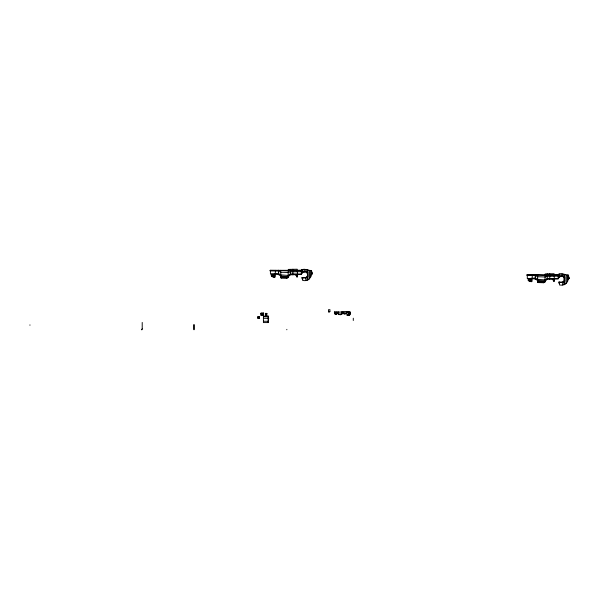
<?xml version="1.0" encoding="UTF-8"?>
<svg xmlns="http://www.w3.org/2000/svg" width="599" height="599" viewBox="0 0 599 599"><rect width="100%" height="100%" fill="white"/><g stroke="black" fill="none" stroke-linecap="round" stroke-linejoin="round"><path stroke-width="0.9" d="M302.675 277.554L302.675 280.497C306.703 281.418 310.956 279.082 311.323 274.739L312.169 273.691L311.323 270.501C308.23 270.696 305.415 268.502 302.151 269.557L301.297 270.194L297.201 270.306L270.059 270.336L278.453 270.441L278.453 274.552L280.774 276.042L281.201 278.063L286.479 278.228L288.014 277.651L288.306 269.415L297.201 269.213L297.553 276.993L296.64 276.993L296.288 274.716M563.973 274.065L563.973 280.983L562.693 281.987L559.548 282.077L559.548 284.997C563.584 285.918 567.837 283.589 568.204 279.246L569.05 278.191L568.204 275.008C565.112 275.196 562.296 273.002 559.032 274.057L558.178 274.701L554.075 274.806L526.94 274.844L535.334 274.941L535.334 279.052L537.655 280.549L538.082 282.571L543.353 282.735L544.895 282.151L545.187 273.915L554.075 273.721L554.434 281.5L553.513 281.5L553.162 279.216M329.877 311.547L329.974 309.698L328.469 309.698L328.469 312.079L329.585 312.079L329.877 311.547L328.469 311.547M268.517 321.266L268.367 316.122L263.418 316.122L263.418 322.584L268.105 322.584L268.517 321.266L263.418 321.266M307.1 280.28L307.467 274.222L307.1 272.957L305.812 271.931L302.675 272.47L301.297 274.013L290.358 273.9L288.306 275.443L280.774 274.874L278.453 273.518M271.489 274.125L271.325 275.353C271.28 276.745 273.668 277.21 274.881 277.142L275.51 270.336M528.37 278.625L528.206 279.853C528.153 281.245 530.549 281.71 531.762 281.642L532.384 274.844M334.804 313.726L336.196 314.325L336.443 312.057L341.46 312.049M142.21 328.888L141.911 329.787L141.439 329.712L142.21 328.888L142.21 322.442M338.502 312.049L338.502 314.557L340.741 314.685L341.46 314.198L341.46 311.862C343.541 312.438 350.969 310.222 350.49 313.524L349.749 314.932L347.091 315.441L347.091 314.468L348.828 314.101L348.828 311.794M259.075 318.436L259.075 316.586L257.81 316.586L257.81 318.436L259.075 318.436L259.075 316.586M301.297 274.013L302.151 272.268C303.865 270.681 306.658 271.1 307.998 272.957L307.1 272.957L307.1 269.557M558.178 278.52L559.032 276.768C560.746 275.188 563.532 275.6 564.879 277.464L563.973 277.464L562.693 276.431L561.113 276.364L559.548 276.97L558.178 278.52L547.239 278.4L545.187 279.943L537.655 279.374L535.326 278.056L527.307 278.625L527.307 274.844M301.297 270.194L301.297 274.499L290.358 274.821L286.479 278.228L286.479 276.753M558.178 274.701L558.178 279.007L547.239 279.321L543.353 282.735L543.353 281.26M346.559 313.247L347.705 312.566L348.828 312.94M346.559 311.794L346.559 313.442L338.502 314.198M286.479 278.228L288.306 276.753L280.774 276.042M543.353 282.735L545.187 281.26L537.655 280.549M301.993 277.569L305.812 277.479L307.1 276.476L307.998 276.476L305.812 277.943L302.675 278.033L301.993 277.569L301.993 278.737L302.675 279.097M270.426 270.336L270.426 274.125L278.453 273.556M295.195 274.716L297.239 275.203M552.068 279.216L554.12 279.711M281.201 277.651L288.014 277.651M538.082 282.151L544.895 282.151L543.353 282.077M311.323 271.28L311.794 271.28M311.323 272.657L312.079 272.657M311.323 273.691L312.169 273.691M311.323 274.207L311.982 274.207M307.467 274.222L307.998 274.222M271.549 274.739L272.425 274.739M272.425 275.353L272.972 275.353M307.467 275.533L307.998 275.533M271.235 275.645L271.699 275.645M568.204 275.78L568.676 275.78M296.43 276.102L297.366 276.102M280.774 276.753L288.306 276.753M568.204 277.157L568.953 277.157M568.204 278.191L569.05 278.191M564.34 278.722L564.879 278.722M568.204 278.715L568.863 278.715M529.299 279.853L529.845 279.853M564.34 280.033L564.879 280.033M528.108 280.145L528.58 280.145M553.304 280.602L554.24 280.602M537.655 281.26L545.187 281.26M559.548 283.597L558.874 283.237L558.874 282.077L559.548 282.077M336.443 312.057L334.302 312.057L336.443 312.251M260.909 313.412L263.627 313.412M265.477 313.449L266.84 313.449L266.862 315.628L265.477 315.628L265.477 313.344L266.84 313.449M265.477 313.636L266.862 313.636M344.59 313.502L345.091 314.273L344.365 313.509M338.675 313.891L334.452 313.322L334.452 312.057M261.299 314.288L263.246 314.288M261.299 314.482L263.246 314.482M265.477 314.505L266.473 314.505M338.675 314.497L341.348 314.497M347.091 314.468L347.091 314.977M265.477 314.7L266.473 314.7M263.418 316.714L268.614 316.714M257.81 316.961L259.27 316.961M257.81 317.994L259.27 317.994M263.418 318.301L268.779 318.301M532.384 278.625L535.334 279.052L535.334 274.694M275.51 274.125L278.453 274.552L278.453 270.194M535.334 274.941L545.187 275.405L558.178 275.098L559.032 274.057L559.032 277.517M278.453 270.441L288.306 270.905L301.297 270.598L302.151 269.557L302.151 273.009M538.082 282.571L537.655 282.339L537.655 274.806M281.201 278.063L280.774 277.831L280.774 270.306M558.874 282.077L559.548 282.533L562.693 282.451L564.879 280.983L563.973 280.983L563.973 284.787M559.032 276.768L558.178 276.161L547.239 276.341L545.187 276.993L537.655 276.738L535.326 275.577L526.985 275.42L526.94 275.031M302.151 272.268L301.297 271.654L290.358 271.834L288.306 272.493L280.774 272.238L278.453 271.07L270.104 270.92L270.059 270.531M552.847 279.733L552.6 279.231M295.973 275.226L295.719 274.731M344.964 313.681L344.949 311.794M567.597 275.098L567.597 281.305M566.325 275.098L566.325 283.462M564.879 274.499L564.879 284.42M562.693 273.9L562.693 276.431M562.693 281.964L562.693 284.989M561.113 273.9L561.113 276.364M559.548 274.057L559.548 276.97M549.77 273.721L549.77 279.321M547.239 273.863L547.239 279.321M531.762 278.625L531.762 281.642M531.133 278.625L531.133 281.642M530.669 278.625L530.669 281.62M529.845 278.625L529.845 281.395M529.299 278.625L529.299 281.081M528.58 278.625L528.58 280.669M353.283 318.226L353.283 320.502M350.49 312.109L350.49 313.524M350.25 312.146L350.25 313.928M349.749 312.146L349.749 314.932M349.18 311.944L349.18 315.254M348.828 314.101L348.828 315.373M348.326 311.742L348.326 312.588M348.326 314.438L348.326 315.441M347.705 311.742L347.705 312.566M347.091 311.794L347.091 312.768M346.888 311.794L346.888 312.948M343.257 311.794L343.257 313.547M342.269 311.847L342.269 313.547M340.741 314.198L340.741 314.685M338.675 312.057L338.675 314.632M337.596 312.004L337.596 313.464M336.196 313.322L336.196 314.325M335.949 313.322L335.949 314.325M335.769 313.322L335.769 314.318M335.447 313.322L335.447 314.243M335.23 313.322L335.23 314.138M334.946 313.322L334.946 313.996M310.724 270.598L310.724 276.805M309.443 270.598L309.443 278.962M307.998 269.999L307.998 279.92M305.812 269.4L305.812 271.931M305.812 277.464L305.812 280.489M304.232 269.4L304.232 271.856M302.675 269.557L302.675 272.47M292.889 269.213L292.889 274.821M290.358 269.363L290.358 274.821M286.831 329.368L286.831 329.787M274.881 274.125L274.881 277.142M274.26 274.125L274.26 277.142M273.788 274.125L273.788 277.12M272.972 274.125L272.972 276.895M272.425 274.125L272.425 276.581M271.699 274.125L271.699 276.161M268.105 316.122L268.105 322.584M266.473 313.344L266.473 315.628M265.589 313.636L265.589 315.628M263.246 313.12L263.246 315.403M262.355 313.412L262.355 315.403M262.242 313.12L262.242 315.403M262.13 313.412L262.13 315.403M261.299 313.12L261.299 315.403M29.95 324.86L29.95 325.279M193.994 324.665L193.994 329.787L193.986 324.665M311.997 273.691L311.323 274.739L311.323 270.501L311.997 273.691M568.878 278.191L568.204 279.246L568.204 275.008L568.878 278.191M263.627 313.12L260.909 313.12L260.909 315.403L263.627 315.403L263.627 313.12"/></g></svg>
